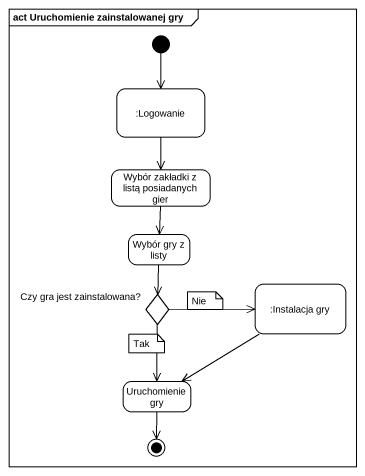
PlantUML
@startuml
mainframe act Uruchomienie zainstalowanej gry
hide empty description
state ":Logowanie" as Logowanie
state "Wybór zakładki z listą posiadanych gier" as Wybór_zakładki_z_listą
state "Wybór gry z listy" as Wybór_gry_z_listy
state "Czy gra jest zainstalowana?" as Czy_gra_jest_zainstalowana <<choice>>
state ":Instalacja gry" as Instalacja_gry
state "Uruchomienie gry" as Uruchomienie_gry
[*] --> Logowanie
Logowanie --> Wybór_zakładki_z_listą
Wybór_zakładki_z_listą --> Wybór_gry_z_listy
Wybór_gry_z_listy --> Czy_gra_jest_zainstalowana
Czy_gra_jest_zainstalowana -right-> Instalacja_gry
Czy_gra_jest_zainstalowana --> Uruchomienie_gry
Instalacja_gry --> Uruchomienie_gry
Uruchomienie_gry --> [*]
note as N1
  Nie
end note
note as N2
  Tak
end note
@enduml
